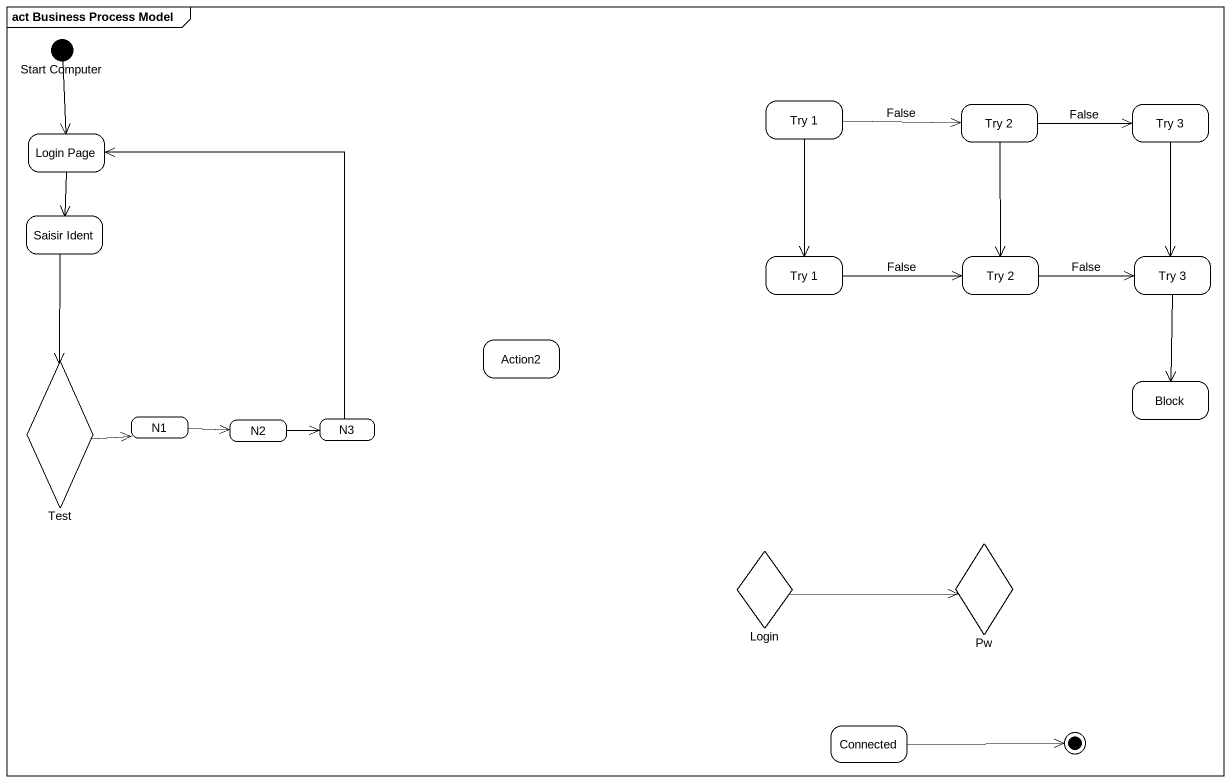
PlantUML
@startuml
mainframe act Business Process Model
hide empty description
state "Start Computer" as Start_Computer <<start>>
state "Try 1" as Try_1
state "Try 2" as Try_2
state "Try 3" as Try_3
state "Login Page" as Login_Page
state "Saisir Ident" as Saisir_Ident
state "Try 1" as Try_1_2
state "Try 2" as Try_2_2
state "Try 3" as Try_3_2
state Test <<choice>>
state Action2
state N1
state N3
state Block
state N2
state Login <<choice>>
state Pw <<choice>>
state Connected
Start_Computer --> Login_Page
Try_1 -right-> Try_2 : False
Try_1 --> Try_1_2
Try_2 -right-> Try_3 : False
Try_2 --> Try_2_2
Try_3 --> Try_3_2
Login_Page --> Saisir_Ident
Saisir_Ident --> Test
Try_1_2 -right-> Try_2_2 : False
Try_2_2 -right-> Try_3_2 : False
Try_3_2 --> Block
Test -right-> N1
N1 -right-> N2
N3 -up-> Login_Page
N2 -right-> N3
Login -right-> Pw
Connected -right-> [*]
@enduml
